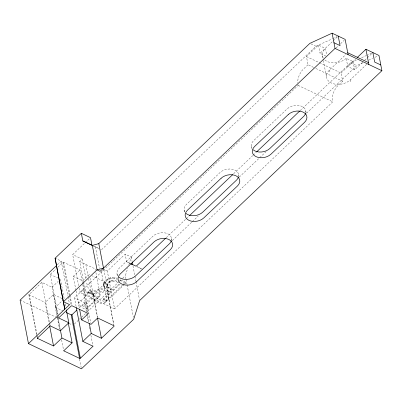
<?xml version="1.0" encoding="UTF-8"?>
<svg xmlns="http://www.w3.org/2000/svg" width="402" height="402" viewBox="0 0 402 402"><rect width="100%" height="100%" fill="white"/><g stroke="black" fill="none" stroke-linecap="round" stroke-linejoin="round"><path stroke-width="0.3" stroke-dasharray="2.01 1.51" d="M120.022 284.209L113.248 290.641C110.45 289.546 105.837 287.566 107.434 283.767C109.249 280.144 113.922 279.33 117.228 281.375M107.319 286.41L107.148 284.621M105.208 288.817L105.028 287.862L88.42 291.837L88.606 292.787L105.208 288.817C99.555 281.877 110.811 274.732 117.052 278.36M104.078 287.043C102.585 280.365 112.022 276.631 117.233 279.31M125.932 278.772L125.344 275.707L127.746 268.124M128.856 264.622L131.258 257.039L125.143 254.134L107.294 271.069L114.575 308.867L332.781 101.842A11.743 6.251 -64.6 0 1 339.293 84.405L342.65 81.219L341.072 73.028L320.404 63.204M107.329 285.571C108.867 280.49 115.218 280.305 118.942 283.053M57.265 264.853L61.215 261.109L55.104 258.2M36.517 334.549L28.849 294.716L41.853 282.375L52.039 287.219L57.35 314.796M58.149 315.475L50.245 274.415L56.129 268.832M57.938 267.119L62.918 262.395L63.662 262.27L79.958 270.018L82.646 283.993M78.651 285.691L72.661 254.602L84.711 243.17M85.159 242.743L90.068 238.09M52.039 287.219L58.225 281.355M83.762 282.782L79.666 261.516L82.184 259.129L72.661 254.602M49.516 325.143L45.15 302.465L53.541 294.505L62.029 298.54M75.933 290.365L73.244 276.39L79.958 270.018M101.5 249.758L315.997 46.255L332.022 38.934M313.6 67.405L308.017 64.752L306.44 56.561L318.49 45.13L325.399 48.441L326.635 54.873M308.017 64.752L304.661 67.933A11.743 6.251 -64.6 0 0 297.671 82.767M325.911 56.119L320.067 53.315L332.776 41.26M333.228 40.828L337.77 36.522M83.199 283.882L82.616 280.842L89.329 274.476L89.561 275.692M56.868 315.279L55.335 307.309L63.285 299.766M336.062 48.009L338.333 45.853M340.605 43.697L344.243 40.245M107.294 271.069L103.882 269.446L101.364 271.837L106.279 297.354A14.191 7.045 46.5 0 1 97.384 302.334A14.191 7.045 46.5 0 1 84.581 287.033L83.877 283.39M114.575 308.867L79.943 292.4L298.148 85.375A11.743 6.251 -64.6 0 1 297.822 84.154M76.104 306.455L74.45 297.877L82.842 289.917L93.028 294.761L97.395 317.434M84.872 295.535L90.746 289.963L88.641 279.028M95.902 272.551L100.173 295.48A6.13 3.04 46.5 0 1 95.033 295.847L93.817 294.872L81.229 306.811A6.13 3.04 46.5 0 1 78.536 303.113L91.123 291.174L90.746 289.963M366.679 64.32L350.318 79.842A13.588 9.321 -10.9 0 1 331.369 83.018A13.588 9.321 -10.9 0 1 329.539 69.958L345.901 54.441M79.209 307.872L84.636 302.721L74.45 297.877M93.028 294.761L105.701 282.737L105.625 282.224L92.138 275.812M95.033 295.847L82.445 307.786A6.13 3.04 46.5 0 0 87.586 307.419L100.173 295.48M94.244 299.992L100.118 294.42M86.752 308.806L99.339 296.867M74.43 324.007L78.978 319.696M79.43 319.263L81.249 317.54M81.701 317.108L85.34 313.661M87.159 311.932L118.977 281.742M119.434 281.315L122.163 278.727M122.615 278.295L125.344 275.707M166.192 237.713L185.774 219.135M186.226 218.703L188.96 216.11M233.587 173.764L252.717 155.619M253.17 155.187L256.36 152.162M300.078 110.686L350.629 62.727L357.051 59.803M362.403 62.476L354.68 69.802L347.755 66.511L355.479 59.179M341.072 73.028L353.102 61.617L346.177 58.32L347.755 66.511M124.414 284.445L106.605 301.344L103.515 299.877L103.329 298.922L110.942 291.701L107.414 290.023L92.435 293.741L88.42 291.837M113.248 290.641L113.062 289.686L119.384 283.686M103.515 299.877L111.123 292.651L110.942 291.701M106.605 301.344L106.419 300.394L122.449 285.184M122.896 284.762L125.565 282.224L119.57 279.375M104.485 303.013L107.002 300.626M124.861 284.023L125.751 283.179L125.565 282.224M172.302 240.617L191.885 222.04M192.337 221.608L198.261 215.99M239.245 177.106L259.285 158.092M259.737 157.659L266.114 151.614M306.646 113.158L356.74 65.632L363.006 62.762M364.674 60.32L366.946 58.164M367.403 57.732L371.945 53.421M332.585 38.672L337.097 36.607M361.569 57.732L366.081 55.667M366.649 55.406L371.724 53.079M368.709 60.159L372.699 58.335M374.976 57.29L377.825 55.989M88.606 292.787L92.616 294.696L107.595 290.973L111.123 292.651M93.661 246.069L100.379 249.235M126.61 261.747L129.972 263.33L126.61 261.747L125.143 254.134M137.203 266.762L142.243 269.134L137.243 266.757M310.992 43.878L315.997 46.255M350.629 62.727L356.74 65.632M306.44 56.561L319.846 62.938M315.836 68.471L342.65 81.219M298.148 85.375L332.781 101.842M92.334 245.401L98.721 248.441M119.756 280.33L125.751 283.179M79.666 261.516L95.204 268.903L95.435 270.119M113.062 289.686L108.153 287.078L107.138 285.46M73.244 276.39L82.616 280.842M103.329 298.922L106.419 300.394M28.849 294.716L45.15 302.465M55.335 307.309L63.003 310.957M20.1 300.113L55.597 316.997M56.164 317.263L58.416 318.334M69.124 323.429L72.501 325.037M50.245 274.415L57.602 277.913M103.892 286.093L105.028 287.862M78.159 301.907L78.536 303.113M353.102 61.617L354.68 69.802M350.318 79.842L350.685 81.747M329.539 69.958L329.906 71.863M322.389 55.632L323.218 59.933M323.334 60.546L326.53 77.149M318.49 45.13L320.067 53.315M305.786 110.992L306.229 113.279M251.21 146.363L251.758 149.222M238.662 174.679L238.994 176.393M184.081 210.05L184.634 212.909M171.533 238.366L171.976 240.652M131.258 257.039L132.157 261.727M132.956 265.873L134.831 275.606M134.946 276.214L135.886 281.083M136.002 281.691L139.399 299.334M126.052 279.385L126.997 284.284M127.112 284.897L133.369 317.379M116.957 273.737L117.615 277.164M114.429 277.611L114.61 278.561M112.64 277.526L112.821 278.475M112.877 280.239L113.057 281.189M111.751 280.375L111.937 281.325M110.811 277.707L110.997 278.656M110.706 280.717L110.887 281.671M109.741 281.249L109.922 282.204M109.053 278.184L109.238 279.134M108.862 281.958L109.042 282.907M107.384 279.008L107.565 279.963M108.153 287.078L108.334 288.028M107.434 283.767L107.615 284.722M107.465 286.33L107.646 287.279M103.882 269.446L108.796 294.962A14.191 7.045 46.5 0 1 99.902 299.947A14.191 7.045 46.5 0 1 87.098 284.646L86.51 281.606M107.414 290.023L107.595 290.973M104.213 282.229L104.394 283.179M103.781 283.214L103.962 284.164M103.595 284.194L103.776 285.149M95.39 246.853L99.51 268.265M90.033 278.124L97.591 317.389M92.435 293.741L92.616 294.696M85.832 264.446L88.169 276.596M82.184 259.129L86.043 279.179M83.32 284.49L90.762 323.158M82.767 284.601L88.103 312.334M82.842 289.917L87.088 311.977M87.797 315.655L89.098 322.399M84.636 302.721L86.289 311.299M86.762 313.751L88.415 322.334M89.355 327.233L89.711 329.072M90.892 335.203L93.013 346.233M79.119 288.133L79.943 292.4M76.053 290.968L79.315 307.902M61.215 261.109L67.938 296.038M68.059 296.651L69.355 303.394M79.556 359.011L81.209 367.589M60.431 279.259L64.325 299.485M65.149 303.771L65.742 306.837M64.787 304.867L65.023 306.088M58.27 316.088L58.622 317.927M53.541 294.505L57.436 314.731M57.551 315.344L60.265 329.439M57.823 317.248L60.184 329.504M57.34 317.726L59.581 329.374M61.586 339.791L63.712 350.82M41.853 282.375L49.878 324.047M49.999 324.66L50.23 325.886M37.612 337.931L29.185 294.395L29.256 294.907M36.637 335.162L36.989 337.002M105.625 282.224L113.746 324.535M105.701 282.737L113.937 325.66M63.662 262.27L69.913 294.751M70.028 295.364L71.918 305.173M62.918 262.395L69.169 294.877M69.285 295.49L71.174 305.299M87.53 306.364L87.586 307.419M184.704 211.864A10.658 7.311 -10.9 0 1 186.443 204.412L220.005 172.569A10.658 7.311 -10.9 0 1 232.527 169.287A10.658 7.311 -10.9 0 1 238.567 176.614M346.172 58.32A13.588 9.321 -10.9 0 1 323.741 58.787M323.178 57.943A13.588 9.321 -10.9 0 1 325.394 48.441M305.786 112.444A10.658 7.311 -10.9 0 0 299.339 105.54A10.658 7.311 -10.9 0 0 287.134 108.882L253.567 140.725A10.658 7.311 -10.9 0 0 251.828 148.177M93.817 294.872A6.13 3.04 46.5 0 1 91.123 291.174M117.575 275.551A10.658 7.311 -10.9 0 1 119.314 268.099L152.881 236.255A10.658 7.311 -10.9 0 1 165.403 232.974A10.658 7.311 -10.9 0 1 171.443 240.301"/><path stroke-width="0.6" d="M60.385 330.052L61.918 338.017L53.526 345.976L37.225 338.228L50.23 325.886L60.416 330.73L68.807 322.771L66.33 309.902M55.104 258.2L64.767 309.198L55.104 258.2L81.345 233.306L90.51 237.662L91.978 245.28L82.812 240.924L81.345 233.306M56.386 265.687L20.1 300.113L28.477 343.625L81.445 368.815L133.72 319.218L139.635 300.55L381.9 70.702L378.965 55.466L365.931 49.265L357.298 57.456M82.812 240.924L92.334 245.401L98.786 243.632L309.882 43.351L332.112 33.185L345.147 39.386L348.082 54.617M332.112 33.185L335.047 48.421L100.103 271.325L97.048 269.868L92.334 245.401M28.477 343.625L69.591 304.621L63.481 301.711L97.048 269.868L103.5 268.099L98.786 243.632M66.295 312.52L71.224 314.866L71.968 314.741L76.943 310.017M165.735 238.145L136.132 266.23L130.534 263.591M189.417 215.678L232.678 174.629M256.813 151.73L299.621 111.118M89.334 323.62L91.219 333.429L101.404 338.273L114.052 326.273L113.982 325.761L97.706 317.987L90.993 324.359L81.621 319.902L88.334 313.535L72.033 305.786L71.295 305.912L58.622 317.927L68.807 322.771M68.325 323.248L72.104 342.861L63.712 350.82L79.601 358.378L80.345 358.252L93.013 346.233L82.827 341.388L76.34 307.681M136.71 281.561L170.277 249.717A10.658 7.311 -10.9 0 0 168.84 239.476A10.658 7.311 -10.9 0 0 153.981 241.969L120.414 273.812A10.658 7.311 -10.9 0 0 121.851 284.058A10.658 7.311 -10.9 0 0 136.71 281.561M82.827 341.388L91.219 333.429M333.946 42.707L340.057 45.612L338.223 36.09M380.8 64.988L374.689 62.079L372.855 52.561M347.715 52.712L368.493 62.596M335.047 48.421L381.9 70.702M131.057 263.863L132.725 264.657L132.273 262.31M61.918 338.017L72.104 342.861M365.931 49.265L368.86 64.501M97.51 318.047L101.404 338.273M79.546 309.103L81.621 319.902M71.968 314.741L80.345 358.252M71.224 314.866L79.601 358.378M49.632 325.756L53.526 345.976M37.612 337.931L37.682 338.444M185.995 213.437A10.658 7.311 -10.9 0 0 202.739 212.161L236.301 180.317A10.658 7.311 -10.9 0 0 238.431 177.101M253.124 149.75A10.658 7.311 -10.9 0 0 269.863 148.474L303.43 116.63A10.658 7.311 -10.9 0 0 305.56 113.414M118.871 277.124A10.658 7.311 -10.9 0 0 135.61 275.847L169.177 244.004A10.658 7.311 -10.9 0 0 171.307 240.788M221.105 178.282L187.543 210.125A10.658 7.311 -10.9 0 0 188.975 220.371A10.658 7.311 -10.9 0 0 203.839 217.874L237.401 186.031A10.658 7.311 -10.9 0 0 235.964 175.79A10.658 7.311 -10.9 0 0 221.105 178.282M288.229 114.595L254.667 146.439A10.658 7.311 -10.9 0 0 256.104 156.679A10.658 7.311 -10.9 0 0 270.963 154.187L304.53 122.344A10.658 7.311 -10.9 0 0 303.093 112.103A10.658 7.311 -10.9 0 0 288.234 114.595"/></g></svg>
